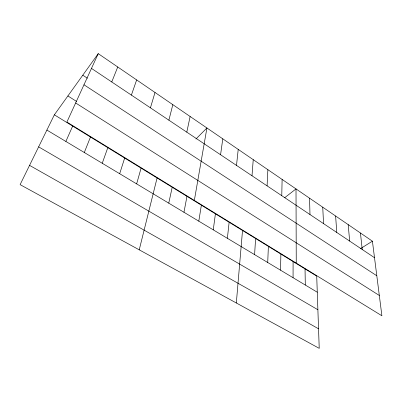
<?xml version="1.0" encoding="UTF-8"?>
<svg xmlns="http://www.w3.org/2000/svg" width="402" height="402" viewBox="0 0 402 402"><rect width="100%" height="100%" fill="white"/><g stroke="black" fill="none" stroke-linecap="round" stroke-linejoin="round"><path stroke-width="0.6" d="M293.068 277.697L293.093 261.566M280.541 270.184L280.882 254.059M281.767 195.679L282.119 179.423M267.717 262.496L268.385 246.381M267.089 185.86L267.868 169.674M254.592 254.622L255.607 238.527M252.004 175.774L253.24 159.669M236.326 302.982L242.522 230.482M236.507 165.408L238.22 149.393M227.376 238.301L229.13 222.251M213.266 229.838L215.412 213.819M220.572 154.75L222.783 138.836M198.799 221.165L201.362 205.181M194.337 200.422L206.924 127.987L195.915 139.032M183.97 212.271L186.965 196.332M186.799 132.157L190.121 116.495M168.755 203.151L172.207 187.267M139.228 249.838L157.082 177.965M168.885 120.183L172.82 104.661M136.64 183.89L141.087 168.136M150.428 107.836L155.011 92.48M119.675 173.719L124.67 158.041M131.389 95.103L136.655 79.928M102.239 163.262L107.806 147.68M84.304 152.509L90.475 137.027M111.751 81.968L117.741 66.988M65.858 141.449L72.667 126.082M98.239 53.647L66.898 122.042L381.9 315.781L372.408 241.18L98.239 53.647L54.355 114.826L20.1 184.634L319.223 348.353L316.716 276.089L54.355 114.826M284.611 197.774L296.008 188.92L296.249 263.104M360.483 248.652L372.408 241.18M29.557 165.363L318.545 328.806M38.637 146.856L317.881 309.746M46.878 130.062L317.273 292.214M75.641 102.962L379.317 295.47M67.898 95.942L76.727 101.555M83.973 84.777L376.81 275.762M82.787 75.189L87.435 78.249M91.475 68.405L374.513 257.707M360.438 232.994L362.242 249.501M348.182 224.607L349.67 241.089M335.62 216.015L336.775 232.467M322.741 207.206L323.55 223.623M309.545 198.181L309.982 214.547M305.033 268.908L305.309 285.033"/></g></svg>
